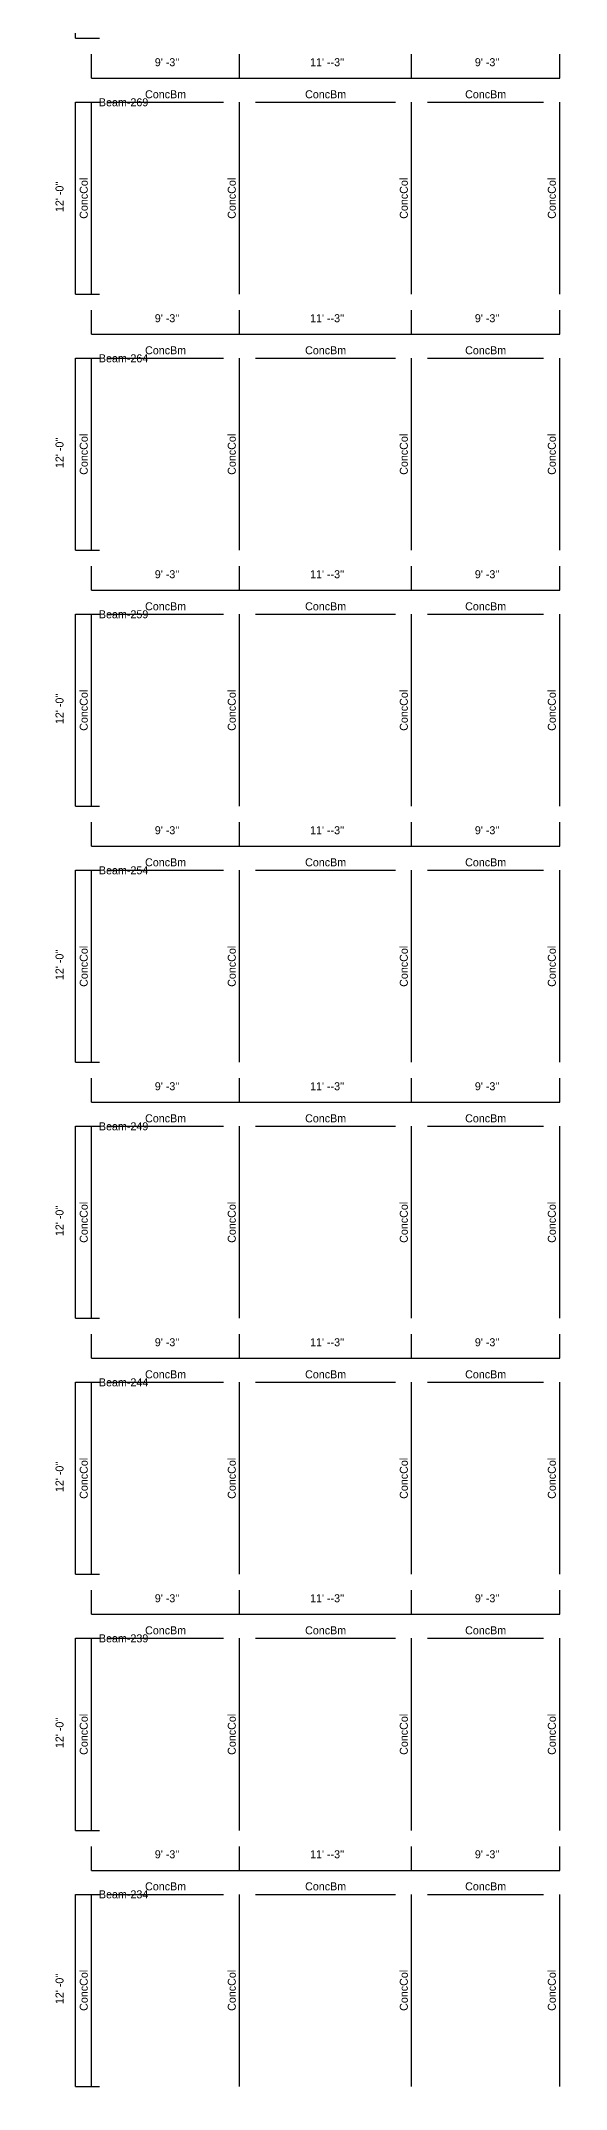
# Model space of a CAD drawing. Extents: x -38 to 2998, y -195 to 11529.
# Drawn here: x -38 to 356, y 8494 to 10030 of the extents above; entities that cross this region are included whole.
import ezdxf
from ezdxf.enums import TextEntityAlignment as Align

# ---------------------------------------------------------------- set-up
doc = ezdxf.new("R2010")
doc.units = 0
doc.header["$MEASUREMENT"] = 0
doc.layers.get('0').update_dxf_attribs({"linetype": 'CONTINUOUS'})
for name, color, linetype in [('CENTERLINES', 7, 'CONTINUOUS'), ('DIMENSIONS', 4, 'CONTINUOUS'), ('TEXT', 5, 'CONTINUOUS')]:
    doc.layers.add(name, color=color, linetype=linetype)
doc.dimstyles.get("Standard").update_dxf_attribs({"dimtxt": 0.18, "dimasz": 0.18, "dimexe": 0.18, "dimexo": 0.0625, "dimgap": 0.09, "dimtad": 0, "dimtih": 1, "dimtoh": 1, "dimdec": 4, "dimzin": 0, "dimtxsty": 'STANDARD', "dimcen": 0.09, "dimazin": 3, "dimtfac": 1, "dimtdec": 4, "dimtofl": 0, "dimtmove": 0, "dimatfit": 3, "dimtolj": 1, "dimtzin": 0})

# ---------------------------------------------------------------- blocks, each defined once
blk = doc.blocks.new('*D933')
at = {"color": 1, "linetype": 'BYBLOCK'}
for points in [[(-8.3, 8636.3), (-7.2, 8635.2), (-16.8, 8644.8), (-15.7, 8643.7)], [(-8.3, 8492.3), (-7.2, 8491.2), (-16.8, 8500.8), (-15.7, 8499.7)]]:
    blk.add_solid(points, dxfattribs=at)
at = {"layer": 'DIMENSIONS', "color": 9, "linetype": 'BYBLOCK'}
for p, q in [((-12, 8640), (6, 8640)), ((-12, 8496), (6, 8496))]:
    blk.add_line(p, q, dxfattribs=at)
at = {"layer": 'DIMENSIONS', "color": 0, "linetype": 'BYBLOCK'}
blk.add_line((-12, 8496), (-12, 8640), dxfattribs=at)
at = {"layer": 'DIMENSIONS', "color": 0, "linetype": 'BYBLOCK', "insert": (-24, 8568), "char_height": 6, "attachment_point": 5, "rotation": 90}
blk.add_mtext("\\A1; 12' -0''", dxfattribs=at)
blk = doc.blocks.new('*D934')
at = {"color": 1, "linetype": 'BYBLOCK'}
for points in [[(4.8, 8662.8), (3.7, 8661.7), (-3.7, 8654.3), (-4.8, 8653.2)], [(115.8, 8662.8), (114.7, 8661.7), (107.3, 8654.3), (106.2, 8653.2)]]:
    blk.add_solid(points, dxfattribs=at)
at = {"layer": 'DIMENSIONS', "color": 9, "linetype": 'BYBLOCK'}
for p, q in [((0, 8658), (0, 8676)), ((111, 8658), (111, 8676))]:
    blk.add_line(p, q, dxfattribs=at)
at = {"layer": 'DIMENSIONS', "color": 0, "linetype": 'BYBLOCK'}
blk.add_line((0, 8658), (111, 8658), dxfattribs=at)
at = {"layer": 'DIMENSIONS', "color": 0, "linetype": 'BYBLOCK', "insert": (55.5, 8670), "char_height": 6, "attachment_point": 5}
blk.add_mtext("\\A1; 9' -3''", dxfattribs=at)
blk = doc.blocks.new('*D935')
at = {"color": 1, "linetype": 'BYBLOCK'}
for points in [[(115.8, 8662.8), (114.7, 8661.7), (107.3, 8654.3), (106.2, 8653.2)], [(244.8, 8662.8), (243.7, 8661.7), (236.3, 8654.3), (235.2, 8653.2)]]:
    blk.add_solid(points, dxfattribs=at)
at = {"layer": 'DIMENSIONS', "color": 9, "linetype": 'BYBLOCK'}
for p, q in [((111, 8658), (111, 8676)), ((240, 8658), (240, 8676))]:
    blk.add_line(p, q, dxfattribs=at)
at = {"layer": 'DIMENSIONS', "color": 0, "linetype": 'BYBLOCK'}
blk.add_line((111, 8658), (240, 8658), dxfattribs=at)
at = {"layer": 'DIMENSIONS', "color": 0, "linetype": 'BYBLOCK', "insert": (175.5, 8670), "char_height": 6, "attachment_point": 5}
blk.add_mtext("\\A1; 11' --3''", dxfattribs=at)
blk = doc.blocks.new('*D936')
at = {"color": 1, "linetype": 'BYBLOCK'}
for points in [[(244.8, 8662.8), (243.7, 8661.7), (236.3, 8654.3), (235.2, 8653.2)], [(355.8, 8662.8), (354.7, 8661.7), (347.3, 8654.3), (346.2, 8653.2)]]:
    blk.add_solid(points, dxfattribs=at)
at = {"layer": 'DIMENSIONS', "color": 9, "linetype": 'BYBLOCK'}
for p, q in [((240, 8658), (240, 8676)), ((351, 8658), (351, 8676))]:
    blk.add_line(p, q, dxfattribs=at)
at = {"layer": 'DIMENSIONS', "color": 0, "linetype": 'BYBLOCK'}
blk.add_line((240, 8658), (351, 8658), dxfattribs=at)
at = {"layer": 'DIMENSIONS', "color": 0, "linetype": 'BYBLOCK', "insert": (295.5, 8670), "char_height": 6, "attachment_point": 5}
blk.add_mtext("\\A1; 9' -3''", dxfattribs=at)
blk = doc.blocks.new('*D937')
at = {"color": 1, "linetype": 'BYBLOCK'}
for points in [[(-8.3, 8828.3), (-7.2, 8827.2), (-16.8, 8836.8), (-15.7, 8835.7)], [(-8.3, 8684.3), (-7.2, 8683.2), (-16.8, 8692.8), (-15.7, 8691.7)]]:
    blk.add_solid(points, dxfattribs=at)
at = {"layer": 'DIMENSIONS', "color": 9, "linetype": 'BYBLOCK'}
for p, q in [((-12, 8832), (6, 8832)), ((-12, 8688), (6, 8688))]:
    blk.add_line(p, q, dxfattribs=at)
at = {"layer": 'DIMENSIONS', "color": 0, "linetype": 'BYBLOCK'}
blk.add_line((-12, 8688), (-12, 8832), dxfattribs=at)
at = {"layer": 'DIMENSIONS', "color": 0, "linetype": 'BYBLOCK', "insert": (-24, 8760), "char_height": 6, "attachment_point": 5, "rotation": 90}
blk.add_mtext("\\A1; 12' -0''", dxfattribs=at)
blk = doc.blocks.new('*D938')
at = {"color": 1, "linetype": 'BYBLOCK'}
for points in [[(4.8, 8854.8), (3.7, 8853.7), (-3.7, 8846.3), (-4.8, 8845.2)], [(115.8, 8854.8), (114.7, 8853.7), (107.3, 8846.3), (106.2, 8845.2)]]:
    blk.add_solid(points, dxfattribs=at)
at = {"layer": 'DIMENSIONS', "color": 9, "linetype": 'BYBLOCK'}
for p, q in [((0, 8850), (0, 8868)), ((111, 8850), (111, 8868))]:
    blk.add_line(p, q, dxfattribs=at)
at = {"layer": 'DIMENSIONS', "color": 0, "linetype": 'BYBLOCK'}
blk.add_line((0, 8850), (111, 8850), dxfattribs=at)
at = {"layer": 'DIMENSIONS', "color": 0, "linetype": 'BYBLOCK', "insert": (55.5, 8862), "char_height": 6, "attachment_point": 5}
blk.add_mtext("\\A1; 9' -3''", dxfattribs=at)
blk = doc.blocks.new('*D939')
at = {"color": 1, "linetype": 'BYBLOCK'}
for points in [[(115.8, 8854.8), (114.7, 8853.7), (107.3, 8846.3), (106.2, 8845.2)], [(244.8, 8854.8), (243.7, 8853.7), (236.3, 8846.3), (235.2, 8845.2)]]:
    blk.add_solid(points, dxfattribs=at)
at = {"layer": 'DIMENSIONS', "color": 9, "linetype": 'BYBLOCK'}
for p, q in [((111, 8850), (111, 8868)), ((240, 8850), (240, 8868))]:
    blk.add_line(p, q, dxfattribs=at)
at = {"layer": 'DIMENSIONS', "color": 0, "linetype": 'BYBLOCK'}
blk.add_line((111, 8850), (240, 8850), dxfattribs=at)
at = {"layer": 'DIMENSIONS', "color": 0, "linetype": 'BYBLOCK', "insert": (175.5, 8862), "char_height": 6, "attachment_point": 5}
blk.add_mtext("\\A1; 11' --3''", dxfattribs=at)
blk = doc.blocks.new('*D940')
at = {"color": 1, "linetype": 'BYBLOCK'}
for points in [[(244.8, 8854.8), (243.7, 8853.7), (236.3, 8846.3), (235.2, 8845.2)], [(355.8, 8854.8), (354.7, 8853.7), (347.3, 8846.3), (346.2, 8845.2)]]:
    blk.add_solid(points, dxfattribs=at)
at = {"layer": 'DIMENSIONS', "color": 9, "linetype": 'BYBLOCK'}
for p, q in [((240, 8850), (240, 8868)), ((351, 8850), (351, 8868))]:
    blk.add_line(p, q, dxfattribs=at)
at = {"layer": 'DIMENSIONS', "color": 0, "linetype": 'BYBLOCK'}
blk.add_line((240, 8850), (351, 8850), dxfattribs=at)
at = {"layer": 'DIMENSIONS', "color": 0, "linetype": 'BYBLOCK', "insert": (295.5, 8862), "char_height": 6, "attachment_point": 5}
blk.add_mtext("\\A1; 9' -3''", dxfattribs=at)
blk = doc.blocks.new('*D941')
at = {"color": 1, "linetype": 'BYBLOCK'}
for points in [[(-8.3, 9020.3), (-7.2, 9019.2), (-16.8, 9028.8), (-15.7, 9027.7)], [(-8.3, 8876.3), (-7.2, 8875.2), (-16.8, 8884.8), (-15.7, 8883.7)]]:
    blk.add_solid(points, dxfattribs=at)
at = {"layer": 'DIMENSIONS', "color": 9, "linetype": 'BYBLOCK'}
for p, q in [((-12, 9024), (6, 9024)), ((-12, 8880), (6, 8880))]:
    blk.add_line(p, q, dxfattribs=at)
at = {"layer": 'DIMENSIONS', "color": 0, "linetype": 'BYBLOCK'}
blk.add_line((-12, 8880), (-12, 9024), dxfattribs=at)
at = {"layer": 'DIMENSIONS', "color": 0, "linetype": 'BYBLOCK', "insert": (-24, 8952), "char_height": 6, "attachment_point": 5, "rotation": 90}
blk.add_mtext("\\A1; 12' -0''", dxfattribs=at)
blk = doc.blocks.new('*D942')
at = {"color": 1, "linetype": 'BYBLOCK'}
for points in [[(4.8, 9046.8), (3.7, 9045.7), (-3.7, 9038.3), (-4.8, 9037.2)], [(115.8, 9046.8), (114.7, 9045.7), (107.3, 9038.3), (106.2, 9037.2)]]:
    blk.add_solid(points, dxfattribs=at)
at = {"layer": 'DIMENSIONS', "color": 9, "linetype": 'BYBLOCK'}
for p, q in [((0, 9042), (0, 9060)), ((111, 9042), (111, 9060))]:
    blk.add_line(p, q, dxfattribs=at)
at = {"layer": 'DIMENSIONS', "color": 0, "linetype": 'BYBLOCK'}
blk.add_line((0, 9042), (111, 9042), dxfattribs=at)
at = {"layer": 'DIMENSIONS', "color": 0, "linetype": 'BYBLOCK', "insert": (55.5, 9054), "char_height": 6, "attachment_point": 5}
blk.add_mtext("\\A1; 9' -3''", dxfattribs=at)
blk = doc.blocks.new('*D943')
at = {"color": 1, "linetype": 'BYBLOCK'}
for points in [[(115.8, 9046.8), (114.7, 9045.7), (107.3, 9038.3), (106.2, 9037.2)], [(244.8, 9046.8), (243.7, 9045.7), (236.3, 9038.3), (235.2, 9037.2)]]:
    blk.add_solid(points, dxfattribs=at)
at = {"layer": 'DIMENSIONS', "color": 9, "linetype": 'BYBLOCK'}
for p, q in [((111, 9042), (111, 9060)), ((240, 9042), (240, 9060))]:
    blk.add_line(p, q, dxfattribs=at)
at = {"layer": 'DIMENSIONS', "color": 0, "linetype": 'BYBLOCK'}
blk.add_line((111, 9042), (240, 9042), dxfattribs=at)
at = {"layer": 'DIMENSIONS', "color": 0, "linetype": 'BYBLOCK', "insert": (175.5, 9054), "char_height": 6, "attachment_point": 5}
blk.add_mtext("\\A1; 11' --3''", dxfattribs=at)
blk = doc.blocks.new('*D944')
at = {"color": 1, "linetype": 'BYBLOCK'}
for points in [[(244.8, 9046.8), (243.7, 9045.7), (236.3, 9038.3), (235.2, 9037.2)], [(355.8, 9046.8), (354.7, 9045.7), (347.3, 9038.3), (346.2, 9037.2)]]:
    blk.add_solid(points, dxfattribs=at)
at = {"layer": 'DIMENSIONS', "color": 9, "linetype": 'BYBLOCK'}
for p, q in [((240, 9042), (240, 9060)), ((351, 9042), (351, 9060))]:
    blk.add_line(p, q, dxfattribs=at)
at = {"layer": 'DIMENSIONS', "color": 0, "linetype": 'BYBLOCK'}
blk.add_line((240, 9042), (351, 9042), dxfattribs=at)
at = {"layer": 'DIMENSIONS', "color": 0, "linetype": 'BYBLOCK', "insert": (295.5, 9054), "char_height": 6, "attachment_point": 5}
blk.add_mtext("\\A1; 9' -3''", dxfattribs=at)
blk = doc.blocks.new('*D945')
at = {"color": 1, "linetype": 'BYBLOCK'}
for points in [[(-8.3, 9212.3), (-7.2, 9211.2), (-16.8, 9220.8), (-15.7, 9219.7)], [(-8.3, 9068.3), (-7.2, 9067.2), (-16.8, 9076.8), (-15.7, 9075.7)]]:
    blk.add_solid(points, dxfattribs=at)
at = {"layer": 'DIMENSIONS', "color": 9, "linetype": 'BYBLOCK'}
for p, q in [((-12, 9216), (6, 9216)), ((-12, 9072), (6, 9072))]:
    blk.add_line(p, q, dxfattribs=at)
at = {"layer": 'DIMENSIONS', "color": 0, "linetype": 'BYBLOCK'}
blk.add_line((-12, 9072), (-12, 9216), dxfattribs=at)
at = {"layer": 'DIMENSIONS', "color": 0, "linetype": 'BYBLOCK', "insert": (-24, 9144), "char_height": 6, "attachment_point": 5, "rotation": 90}
blk.add_mtext("\\A1; 12' -0''", dxfattribs=at)
blk = doc.blocks.new('*D946')
at = {"color": 1, "linetype": 'BYBLOCK'}
for points in [[(4.8, 9238.8), (3.7, 9237.7), (-3.7, 9230.3), (-4.8, 9229.2)], [(115.8, 9238.8), (114.7, 9237.7), (107.3, 9230.3), (106.2, 9229.2)]]:
    blk.add_solid(points, dxfattribs=at)
at = {"layer": 'DIMENSIONS', "color": 9, "linetype": 'BYBLOCK'}
for p, q in [((0, 9234), (0, 9252)), ((111, 9234), (111, 9252))]:
    blk.add_line(p, q, dxfattribs=at)
at = {"layer": 'DIMENSIONS', "color": 0, "linetype": 'BYBLOCK'}
blk.add_line((0, 9234), (111, 9234), dxfattribs=at)
at = {"layer": 'DIMENSIONS', "color": 0, "linetype": 'BYBLOCK', "insert": (55.5, 9246), "char_height": 6, "attachment_point": 5}
blk.add_mtext("\\A1; 9' -3''", dxfattribs=at)
blk = doc.blocks.new('*D947')
at = {"color": 1, "linetype": 'BYBLOCK'}
for points in [[(115.8, 9238.8), (114.7, 9237.7), (107.3, 9230.3), (106.2, 9229.2)], [(244.8, 9238.8), (243.7, 9237.7), (236.3, 9230.3), (235.2, 9229.2)]]:
    blk.add_solid(points, dxfattribs=at)
at = {"layer": 'DIMENSIONS', "color": 9, "linetype": 'BYBLOCK'}
for p, q in [((111, 9234), (111, 9252)), ((240, 9234), (240, 9252))]:
    blk.add_line(p, q, dxfattribs=at)
at = {"layer": 'DIMENSIONS', "color": 0, "linetype": 'BYBLOCK'}
blk.add_line((111, 9234), (240, 9234), dxfattribs=at)
at = {"layer": 'DIMENSIONS', "color": 0, "linetype": 'BYBLOCK', "insert": (175.5, 9246), "char_height": 6, "attachment_point": 5}
blk.add_mtext("\\A1; 11' --3''", dxfattribs=at)
blk = doc.blocks.new('*D948')
at = {"color": 1, "linetype": 'BYBLOCK'}
for points in [[(244.8, 9238.8), (243.7, 9237.7), (236.3, 9230.3), (235.2, 9229.2)], [(355.8, 9238.8), (354.7, 9237.7), (347.3, 9230.3), (346.2, 9229.2)]]:
    blk.add_solid(points, dxfattribs=at)
at = {"layer": 'DIMENSIONS', "color": 9, "linetype": 'BYBLOCK'}
for p, q in [((240, 9234), (240, 9252)), ((351, 9234), (351, 9252))]:
    blk.add_line(p, q, dxfattribs=at)
at = {"layer": 'DIMENSIONS', "color": 0, "linetype": 'BYBLOCK'}
blk.add_line((240, 9234), (351, 9234), dxfattribs=at)
at = {"layer": 'DIMENSIONS', "color": 0, "linetype": 'BYBLOCK', "insert": (295.5, 9246), "char_height": 6, "attachment_point": 5}
blk.add_mtext("\\A1; 9' -3''", dxfattribs=at)
blk = doc.blocks.new('*D949')
at = {"color": 1, "linetype": 'BYBLOCK'}
for points in [[(-8.3, 9404.3), (-7.2, 9403.2), (-16.8, 9412.8), (-15.7, 9411.7)], [(-8.3, 9260.3), (-7.2, 9259.2), (-16.8, 9268.8), (-15.7, 9267.7)]]:
    blk.add_solid(points, dxfattribs=at)
at = {"layer": 'DIMENSIONS', "color": 9, "linetype": 'BYBLOCK'}
for p, q in [((-12, 9408), (6, 9408)), ((-12, 9264), (6, 9264))]:
    blk.add_line(p, q, dxfattribs=at)
at = {"layer": 'DIMENSIONS', "color": 0, "linetype": 'BYBLOCK'}
blk.add_line((-12, 9264), (-12, 9408), dxfattribs=at)
at = {"layer": 'DIMENSIONS', "color": 0, "linetype": 'BYBLOCK', "insert": (-24, 9336), "char_height": 6, "attachment_point": 5, "rotation": 90}
blk.add_mtext("\\A1; 12' -0''", dxfattribs=at)
blk = doc.blocks.new('*D950')
at = {"color": 1, "linetype": 'BYBLOCK'}
for points in [[(4.8, 9430.8), (3.7, 9429.7), (-3.7, 9422.3), (-4.8, 9421.2)], [(115.8, 9430.8), (114.7, 9429.7), (107.3, 9422.3), (106.2, 9421.2)]]:
    blk.add_solid(points, dxfattribs=at)
at = {"layer": 'DIMENSIONS', "color": 9, "linetype": 'BYBLOCK'}
for p, q in [((0, 9426), (0, 9444)), ((111, 9426), (111, 9444))]:
    blk.add_line(p, q, dxfattribs=at)
at = {"layer": 'DIMENSIONS', "color": 0, "linetype": 'BYBLOCK'}
blk.add_line((0, 9426), (111, 9426), dxfattribs=at)
at = {"layer": 'DIMENSIONS', "color": 0, "linetype": 'BYBLOCK', "insert": (55.5, 9438), "char_height": 6, "attachment_point": 5}
blk.add_mtext("\\A1; 9' -3''", dxfattribs=at)
blk = doc.blocks.new('*D951')
at = {"color": 1, "linetype": 'BYBLOCK'}
for points in [[(115.8, 9430.8), (114.7, 9429.7), (107.3, 9422.3), (106.2, 9421.2)], [(244.8, 9430.8), (243.7, 9429.7), (236.3, 9422.3), (235.2, 9421.2)]]:
    blk.add_solid(points, dxfattribs=at)
at = {"layer": 'DIMENSIONS', "color": 9, "linetype": 'BYBLOCK'}
for p, q in [((111, 9426), (111, 9444)), ((240, 9426), (240, 9444))]:
    blk.add_line(p, q, dxfattribs=at)
at = {"layer": 'DIMENSIONS', "color": 0, "linetype": 'BYBLOCK'}
blk.add_line((111, 9426), (240, 9426), dxfattribs=at)
at = {"layer": 'DIMENSIONS', "color": 0, "linetype": 'BYBLOCK', "insert": (175.5, 9438), "char_height": 6, "attachment_point": 5}
blk.add_mtext("\\A1; 11' --3''", dxfattribs=at)
blk = doc.blocks.new('*D952')
at = {"color": 1, "linetype": 'BYBLOCK'}
for points in [[(244.8, 9430.8), (243.7, 9429.7), (236.3, 9422.3), (235.2, 9421.2)], [(355.8, 9430.8), (354.7, 9429.7), (347.3, 9422.3), (346.2, 9421.2)]]:
    blk.add_solid(points, dxfattribs=at)
at = {"layer": 'DIMENSIONS', "color": 9, "linetype": 'BYBLOCK'}
for p, q in [((240, 9426), (240, 9444)), ((351, 9426), (351, 9444))]:
    blk.add_line(p, q, dxfattribs=at)
at = {"layer": 'DIMENSIONS', "color": 0, "linetype": 'BYBLOCK'}
blk.add_line((240, 9426), (351, 9426), dxfattribs=at)
at = {"layer": 'DIMENSIONS', "color": 0, "linetype": 'BYBLOCK', "insert": (295.5, 9438), "char_height": 6, "attachment_point": 5}
blk.add_mtext("\\A1; 9' -3''", dxfattribs=at)
blk = doc.blocks.new('*D953')
at = {"color": 1, "linetype": 'BYBLOCK'}
for points in [[(-8.3, 9596.3), (-7.2, 9595.2), (-16.8, 9604.8), (-15.7, 9603.7)], [(-8.3, 9452.3), (-7.2, 9451.2), (-16.8, 9460.8), (-15.7, 9459.7)]]:
    blk.add_solid(points, dxfattribs=at)
at = {"layer": 'DIMENSIONS', "color": 9, "linetype": 'BYBLOCK'}
for p, q in [((-12, 9600), (6, 9600)), ((-12, 9456), (6, 9456))]:
    blk.add_line(p, q, dxfattribs=at)
at = {"layer": 'DIMENSIONS', "color": 0, "linetype": 'BYBLOCK'}
blk.add_line((-12, 9456), (-12, 9600), dxfattribs=at)
at = {"layer": 'DIMENSIONS', "color": 0, "linetype": 'BYBLOCK', "insert": (-24, 9528), "char_height": 6, "attachment_point": 5, "rotation": 90}
blk.add_mtext("\\A1; 12' -0''", dxfattribs=at)
blk = doc.blocks.new('*D954')
at = {"color": 1, "linetype": 'BYBLOCK'}
for points in [[(4.8, 9622.8), (3.7, 9621.7), (-3.7, 9614.3), (-4.8, 9613.2)], [(115.8, 9622.8), (114.7, 9621.7), (107.3, 9614.3), (106.2, 9613.2)]]:
    blk.add_solid(points, dxfattribs=at)
at = {"layer": 'DIMENSIONS', "color": 9, "linetype": 'BYBLOCK'}
for p, q in [((0, 9618), (0, 9636)), ((111, 9618), (111, 9636))]:
    blk.add_line(p, q, dxfattribs=at)
at = {"layer": 'DIMENSIONS', "color": 0, "linetype": 'BYBLOCK'}
blk.add_line((0, 9618), (111, 9618), dxfattribs=at)
at = {"layer": 'DIMENSIONS', "color": 0, "linetype": 'BYBLOCK', "insert": (55.5, 9630), "char_height": 6, "attachment_point": 5}
blk.add_mtext("\\A1; 9' -3''", dxfattribs=at)
blk = doc.blocks.new('*D955')
at = {"color": 1, "linetype": 'BYBLOCK'}
for points in [[(115.8, 9622.8), (114.7, 9621.7), (107.3, 9614.3), (106.2, 9613.2)], [(244.8, 9622.8), (243.7, 9621.7), (236.3, 9614.3), (235.2, 9613.2)]]:
    blk.add_solid(points, dxfattribs=at)
at = {"layer": 'DIMENSIONS', "color": 9, "linetype": 'BYBLOCK'}
for p, q in [((111, 9618), (111, 9636)), ((240, 9618), (240, 9636))]:
    blk.add_line(p, q, dxfattribs=at)
at = {"layer": 'DIMENSIONS', "color": 0, "linetype": 'BYBLOCK'}
blk.add_line((111, 9618), (240, 9618), dxfattribs=at)
at = {"layer": 'DIMENSIONS', "color": 0, "linetype": 'BYBLOCK', "insert": (175.5, 9630), "char_height": 6, "attachment_point": 5}
blk.add_mtext("\\A1; 11' --3''", dxfattribs=at)
blk = doc.blocks.new('*D956')
at = {"color": 1, "linetype": 'BYBLOCK'}
for points in [[(244.8, 9622.8), (243.7, 9621.7), (236.3, 9614.3), (235.2, 9613.2)], [(355.8, 9622.8), (354.7, 9621.7), (347.3, 9614.3), (346.2, 9613.2)]]:
    blk.add_solid(points, dxfattribs=at)
at = {"layer": 'DIMENSIONS', "color": 9, "linetype": 'BYBLOCK'}
for p, q in [((240, 9618), (240, 9636)), ((351, 9618), (351, 9636))]:
    blk.add_line(p, q, dxfattribs=at)
at = {"layer": 'DIMENSIONS', "color": 0, "linetype": 'BYBLOCK'}
blk.add_line((240, 9618), (351, 9618), dxfattribs=at)
at = {"layer": 'DIMENSIONS', "color": 0, "linetype": 'BYBLOCK', "insert": (295.5, 9630), "char_height": 6, "attachment_point": 5}
blk.add_mtext("\\A1; 9' -3''", dxfattribs=at)
blk = doc.blocks.new('*D957')
at = {"color": 1, "linetype": 'BYBLOCK'}
for points in [[(-8.3, 9788.3), (-7.2, 9787.2), (-16.8, 9796.8), (-15.7, 9795.7)], [(-8.3, 9644.3), (-7.2, 9643.2), (-16.8, 9652.8), (-15.7, 9651.7)]]:
    blk.add_solid(points, dxfattribs=at)
at = {"layer": 'DIMENSIONS', "color": 9, "linetype": 'BYBLOCK'}
for p, q in [((-12, 9792), (6, 9792)), ((-12, 9648), (6, 9648))]:
    blk.add_line(p, q, dxfattribs=at)
at = {"layer": 'DIMENSIONS', "color": 0, "linetype": 'BYBLOCK'}
blk.add_line((-12, 9648), (-12, 9792), dxfattribs=at)
at = {"layer": 'DIMENSIONS', "color": 0, "linetype": 'BYBLOCK', "insert": (-24, 9720), "char_height": 6, "attachment_point": 5, "rotation": 90}
blk.add_mtext("\\A1; 12' -0''", dxfattribs=at)
blk = doc.blocks.new('*D958')
at = {"color": 1, "linetype": 'BYBLOCK'}
for points in [[(4.8, 9814.8), (3.7, 9813.7), (-3.7, 9806.3), (-4.8, 9805.2)], [(115.8, 9814.8), (114.7, 9813.7), (107.3, 9806.3), (106.2, 9805.2)]]:
    blk.add_solid(points, dxfattribs=at)
at = {"layer": 'DIMENSIONS', "color": 9, "linetype": 'BYBLOCK'}
for p, q in [((0, 9810), (0, 9828)), ((111, 9810), (111, 9828))]:
    blk.add_line(p, q, dxfattribs=at)
at = {"layer": 'DIMENSIONS', "color": 0, "linetype": 'BYBLOCK'}
blk.add_line((0, 9810), (111, 9810), dxfattribs=at)
at = {"layer": 'DIMENSIONS', "color": 0, "linetype": 'BYBLOCK', "insert": (55.5, 9822), "char_height": 6, "attachment_point": 5}
blk.add_mtext("\\A1; 9' -3''", dxfattribs=at)
blk = doc.blocks.new('*D959')
at = {"color": 1, "linetype": 'BYBLOCK'}
for points in [[(115.8, 9814.8), (114.7, 9813.7), (107.3, 9806.3), (106.2, 9805.2)], [(244.8, 9814.8), (243.7, 9813.7), (236.3, 9806.3), (235.2, 9805.2)]]:
    blk.add_solid(points, dxfattribs=at)
at = {"layer": 'DIMENSIONS', "color": 9, "linetype": 'BYBLOCK'}
for p, q in [((111, 9810), (111, 9828)), ((240, 9810), (240, 9828))]:
    blk.add_line(p, q, dxfattribs=at)
at = {"layer": 'DIMENSIONS', "color": 0, "linetype": 'BYBLOCK'}
blk.add_line((111, 9810), (240, 9810), dxfattribs=at)
at = {"layer": 'DIMENSIONS', "color": 0, "linetype": 'BYBLOCK', "insert": (175.5, 9822), "char_height": 6, "attachment_point": 5}
blk.add_mtext("\\A1; 11' --3''", dxfattribs=at)
blk = doc.blocks.new('*D960')
at = {"color": 1, "linetype": 'BYBLOCK'}
for points in [[(244.8, 9814.8), (243.7, 9813.7), (236.3, 9806.3), (235.2, 9805.2)], [(355.8, 9814.8), (354.7, 9813.7), (347.3, 9806.3), (346.2, 9805.2)]]:
    blk.add_solid(points, dxfattribs=at)
at = {"layer": 'DIMENSIONS', "color": 9, "linetype": 'BYBLOCK'}
for p, q in [((240, 9810), (240, 9828)), ((351, 9810), (351, 9828))]:
    blk.add_line(p, q, dxfattribs=at)
at = {"layer": 'DIMENSIONS', "color": 0, "linetype": 'BYBLOCK'}
blk.add_line((240, 9810), (351, 9810), dxfattribs=at)
at = {"layer": 'DIMENSIONS', "color": 0, "linetype": 'BYBLOCK', "insert": (295.5, 9822), "char_height": 6, "attachment_point": 5}
blk.add_mtext("\\A1; 9' -3''", dxfattribs=at)
blk = doc.blocks.new('*D961')
at = {"color": 1, "linetype": 'BYBLOCK'}
for points in [[(-8.3, 9980.3), (-7.2, 9979.2), (-16.8, 9988.8), (-15.7, 9987.7)], [(-8.3, 9836.3), (-7.2, 9835.2), (-16.8, 9844.8), (-15.7, 9843.7)]]:
    blk.add_solid(points, dxfattribs=at)
at = {"layer": 'DIMENSIONS', "color": 9, "linetype": 'BYBLOCK'}
for p, q in [((-12, 9984), (6, 9984)), ((-12, 9840), (6, 9840))]:
    blk.add_line(p, q, dxfattribs=at)
at = {"layer": 'DIMENSIONS', "color": 0, "linetype": 'BYBLOCK'}
blk.add_line((-12, 9840), (-12, 9984), dxfattribs=at)
at = {"layer": 'DIMENSIONS', "color": 0, "linetype": 'BYBLOCK', "insert": (-24, 9912), "char_height": 6, "attachment_point": 5, "rotation": 90}
blk.add_mtext("\\A1; 12' -0''", dxfattribs=at)
blk = doc.blocks.new('*D962')
at = {"color": 1, "linetype": 'BYBLOCK'}
for points in [[(4.8, 10006.8), (3.7, 10005.7), (-3.7, 9998.3), (-4.8, 9997.2)], [(115.8, 10006.8), (114.7, 10005.7), (107.3, 9998.3), (106.2, 9997.2)]]:
    blk.add_solid(points, dxfattribs=at)
at = {"layer": 'DIMENSIONS', "color": 9, "linetype": 'BYBLOCK'}
for p, q in [((0, 10002), (0, 10020)), ((111, 10002), (111, 10020))]:
    blk.add_line(p, q, dxfattribs=at)
at = {"layer": 'DIMENSIONS', "color": 0, "linetype": 'BYBLOCK'}
blk.add_line((0, 10002), (111, 10002), dxfattribs=at)
at = {"layer": 'DIMENSIONS', "color": 0, "linetype": 'BYBLOCK', "insert": (55.5, 10014), "char_height": 6, "attachment_point": 5}
blk.add_mtext("\\A1; 9' -3''", dxfattribs=at)
blk = doc.blocks.new('*D963')
at = {"color": 1, "linetype": 'BYBLOCK'}
for points in [[(115.8, 10006.8), (114.7, 10005.7), (107.3, 9998.3), (106.2, 9997.2)], [(244.8, 10006.8), (243.7, 10005.7), (236.3, 9998.3), (235.2, 9997.2)]]:
    blk.add_solid(points, dxfattribs=at)
at = {"layer": 'DIMENSIONS', "color": 9, "linetype": 'BYBLOCK'}
for p, q in [((111, 10002), (111, 10020)), ((240, 10002), (240, 10020))]:
    blk.add_line(p, q, dxfattribs=at)
at = {"layer": 'DIMENSIONS', "color": 0, "linetype": 'BYBLOCK'}
blk.add_line((111, 10002), (240, 10002), dxfattribs=at)
at = {"layer": 'DIMENSIONS', "color": 0, "linetype": 'BYBLOCK', "insert": (175.5, 10014), "char_height": 6, "attachment_point": 5}
blk.add_mtext("\\A1; 11' --3''", dxfattribs=at)
blk = doc.blocks.new('*D964')
at = {"color": 1, "linetype": 'BYBLOCK'}
for points in [[(244.8, 10006.8), (243.7, 10005.7), (236.3, 9998.3), (235.2, 9997.2)], [(355.8, 10006.8), (354.7, 10005.7), (347.3, 9998.3), (346.2, 9997.2)]]:
    blk.add_solid(points, dxfattribs=at)
at = {"layer": 'DIMENSIONS', "color": 9, "linetype": 'BYBLOCK'}
for p, q in [((240, 10002), (240, 10020)), ((351, 10002), (351, 10020))]:
    blk.add_line(p, q, dxfattribs=at)
at = {"layer": 'DIMENSIONS', "color": 0, "linetype": 'BYBLOCK'}
blk.add_line((240, 10002), (351, 10002), dxfattribs=at)
at = {"layer": 'DIMENSIONS', "color": 0, "linetype": 'BYBLOCK', "insert": (295.5, 10014), "char_height": 6, "attachment_point": 5}
blk.add_mtext("\\A1; 9' -3''", dxfattribs=at)
blk = doc.blocks.new('*D965')
at = {"color": 1, "linetype": 'BYBLOCK'}
for points in [[(-8.3, 10172.3), (-7.2, 10171.2), (-16.8, 10180.8), (-15.7, 10179.7)], [(-8.3, 10028.3), (-7.2, 10027.2), (-16.8, 10036.8), (-15.7, 10035.7)]]:
    blk.add_solid(points, dxfattribs=at)
at = {"layer": 'DIMENSIONS', "color": 9, "linetype": 'BYBLOCK'}
for p, q in [((-12, 10176), (6, 10176)), ((-12, 10032), (6, 10032))]:
    blk.add_line(p, q, dxfattribs=at)
at = {"layer": 'DIMENSIONS', "color": 0, "linetype": 'BYBLOCK'}
blk.add_line((-12, 10032), (-12, 10176), dxfattribs=at)
at = {"layer": 'DIMENSIONS', "color": 0, "linetype": 'BYBLOCK', "insert": (-24, 10104), "char_height": 6, "attachment_point": 5, "rotation": 90}
blk.add_mtext("\\A1; 12' -0''", dxfattribs=at)

msp = doc.modelspace()

# ---------------------------------------------------------------- linework, layer by layer
at = {"layer": 'CENTERLINES', "color": 0, "linetype": 'CONTINUOUS'}
for p, q in [((0, 9840), (0, 9984)), ((12, 9984), (99, 9984)), ((111, 9840), (111, 9984)), ((123, 9984), (228, 9984)), ((240, 9840), (240, 9984)), ((252, 9984), (339, 9984)), ((351, 9840), (351, 9984)), ((0, 9648), (0, 9792)), ((12, 9792), (99, 9792)), ((111, 9648), (111, 9792)), ((123, 9792), (228, 9792)), ((240, 9648), (240, 9792)), ((252, 9792), (339, 9792)), ((351, 9648), (351, 9792)), ((0, 9456), (0, 9600)), ((12, 9600), (99, 9600)), ((111, 9456), (111, 9600)), ((123, 9600), (228, 9600)), ((240, 9456), (240, 9600)), ((252, 9600), (339, 9600)), ((351, 9456), (351, 9600)), ((0, 9264), (0, 9408)), ((12, 9408), (99, 9408)), ((111, 9264), (111, 9408)), ((123, 9408), (228, 9408)), ((240, 9264), (240, 9408)), ((252, 9408), (339, 9408)), ((351, 9264), (351, 9408)), ((0, 9072), (0, 9216)), ((12, 9216), (99, 9216)), ((111, 9072), (111, 9216)), ((123, 9216), (228, 9216)), ((240, 9072), (240, 9216)), ((252, 9216), (339, 9216)), ((351, 9072), (351, 9216)), ((0, 8880), (0, 9024)), ((12, 9024), (99, 9024)), ((111, 8880), (111, 9024)), ((123, 9024), (228, 9024)), ((240, 8880), (240, 9024)), ((252, 9024), (339, 9024)), ((351, 8880), (351, 9024)), ((0, 8688), (0, 8832)), ((12, 8832), (99, 8832)), ((111, 8688), (111, 8832)), ((123, 8832), (228, 8832)), ((240, 8688), (240, 8832)), ((252, 8832), (339, 8832)), ((351, 8688), (351, 8832)), ((0, 8496), (0, 8640)), ((12, 8640), (99, 8640)), ((111, 8496), (111, 8640)), ((123, 8640), (228, 8640)), ((240, 8496), (240, 8640)), ((252, 8640), (339, 8640)), ((351, 8496), (351, 8640))]:
    msp.add_line(p, q, dxfattribs=at)

# ---------------------------------------------------------------- texts
at = {"layer": 'TEXT', "color": 0}
for s, p in [('Beam-269', (24, 9984)), ('ConcBm', (55.5, 9990)), ('ConcBm', (175.5, 9990)), ('ConcBm', (295.5, 9990)), ('ConcBm', (55.5, 9798)), ('ConcBm', (175.5, 9798)), ('ConcBm', (295.5, 9798)), ('Beam-264', (24, 9792)), ('Beam-259', (24, 9600)), ('ConcBm', (55.5, 9606)), ('ConcBm', (175.5, 9606)), ('ConcBm', (295.5, 9606)), ('ConcBm', (55.5, 9414)), ('ConcBm', (175.5, 9414)), ('ConcBm', (295.5, 9414)), ('Beam-254', (24, 9408)), ('Beam-249', (24, 9216)), ('ConcBm', (55.5, 9222)), ('ConcBm', (175.5, 9222)), ('ConcBm', (295.5, 9222)), ('ConcBm', (55.5, 9030)), ('ConcBm', (175.5, 9030)), ('ConcBm', (295.5, 9030)), ('Beam-244', (24, 9024)), ('Beam-239', (24, 8832)), ('ConcBm', (55.5, 8838)), ('ConcBm', (175.5, 8838)), ('ConcBm', (295.5, 8838)), ('ConcBm', (55.5, 8646)), ('ConcBm', (175.5, 8646)), ('ConcBm', (295.5, 8646)), ('Beam-234', (24, 8640))]:
    msp.add_text(s, height=6, dxfattribs=at).set_placement(p, align=Align.MIDDLE)
for p in [(-6, 9912), (105, 9912), (234, 9912), (345, 9912), (-6, 9720), (105, 9720), (234, 9720), (345, 9720), (-6, 9528), (105, 9528), (234, 9528), (345, 9528), (-6, 9336), (105, 9336), (234, 9336), (345, 9336), (-6, 9144), (105, 9144), (234, 9144), (345, 9144), (-6, 8952), (105, 8952), (234, 8952), (345, 8952), (-6, 8760), (105, 8760), (234, 8760), (345, 8760), (-6, 8568), (105, 8568), (234, 8568), (345, 8568)]:
    msp.add_text('ConcCol', height=6, rotation=90, dxfattribs=at).set_placement(p, align=Align.MIDDLE)

# ---------------------------------------------------------------- dimensions: what is measured, and where the dimension line sits
at = {"layer": 'DIMENSIONS'}
for base, p1, p2, picture, middle in [((-12, 10176), (-24, 10032), (-24, 10176), '*D965', (-24, 10104)), ((111, 10002), (0, 9990), (111, 9990), '*D962', (55.5, 9990)), ((240, 10002), (111, 9990), (240, 9990), '*D963', (175.5, 9990)), ((351, 10002), (240, 9990), (351, 9990), '*D964', (295.5, 9990)), ((-12, 9984), (-24, 9840), (-24, 9984), '*D961', (-24, 9912)), ((111, 9810), (0, 9798), (111, 9798), '*D958', (55.5, 9798)), ((240, 9810), (111, 9798), (240, 9798), '*D959', (175.5, 9798)), ((351, 9810), (240, 9798), (351, 9798), '*D960', (295.5, 9798)), ((-12, 9792), (-24, 9648), (-24, 9792), '*D957', (-24, 9720)), ((111, 9618), (0, 9606), (111, 9606), '*D954', (55.5, 9606)), ((240, 9618), (111, 9606), (240, 9606), '*D955', (175.5, 9606)), ((351, 9618), (240, 9606), (351, 9606), '*D956', (295.5, 9606)), ((-12, 9600), (-24, 9456), (-24, 9600), '*D953', (-24, 9528)), ((111, 9426), (0, 9414), (111, 9414), '*D950', (55.5, 9414)), ((240, 9426), (111, 9414), (240, 9414), '*D951', (175.5, 9414)), ((351, 9426), (240, 9414), (351, 9414), '*D952', (295.5, 9414)), ((-12, 9408), (-24, 9264), (-24, 9408), '*D949', (-24, 9336)), ((111, 9234), (0, 9222), (111, 9222), '*D946', (55.5, 9222)), ((240, 9234), (111, 9222), (240, 9222), '*D947', (175.5, 9222)), ((351, 9234), (240, 9222), (351, 9222), '*D948', (295.5, 9222)), ((-12, 9216), (-24, 9072), (-24, 9216), '*D945', (-24, 9144)), ((111, 9042), (0, 9030), (111, 9030), '*D942', (55.5, 9030)), ((240, 9042), (111, 9030), (240, 9030), '*D943', (175.5, 9030)), ((351, 9042), (240, 9030), (351, 9030), '*D944', (295.5, 9030)), ((-12, 9024), (-24, 8880), (-24, 9024), '*D941', (-24, 8952)), ((111, 8850), (0, 8838), (111, 8838), '*D938', (55.5, 8838)), ((240, 8850), (111, 8838), (240, 8838), '*D939', (175.5, 8838)), ((351, 8850), (240, 8838), (351, 8838), '*D940', (295.5, 8838)), ((-12, 8832), (-24, 8688), (-24, 8832), '*D937', (-24, 8760)), ((111, 8658), (0, 8646), (111, 8646), '*D934', (55.5, 8646)), ((240, 8658), (111, 8646), (240, 8646), '*D935', (175.5, 8646)), ((351, 8658), (240, 8646), (351, 8646), '*D936', (295.5, 8646)), ((-12, 8640), (-24, 8496), (-24, 8640), '*D933', (-24, 8568))]:
    dim = msp.add_linear_dim(base=base, p1=p1, p2=p2, dimstyle='STANDARD', dxfattribs=at)
    dim.commit()
    dim.dimension.update_dxf_attribs({"geometry": picture, "text_midpoint": middle})

doc.saveas('drawing.dxf')
